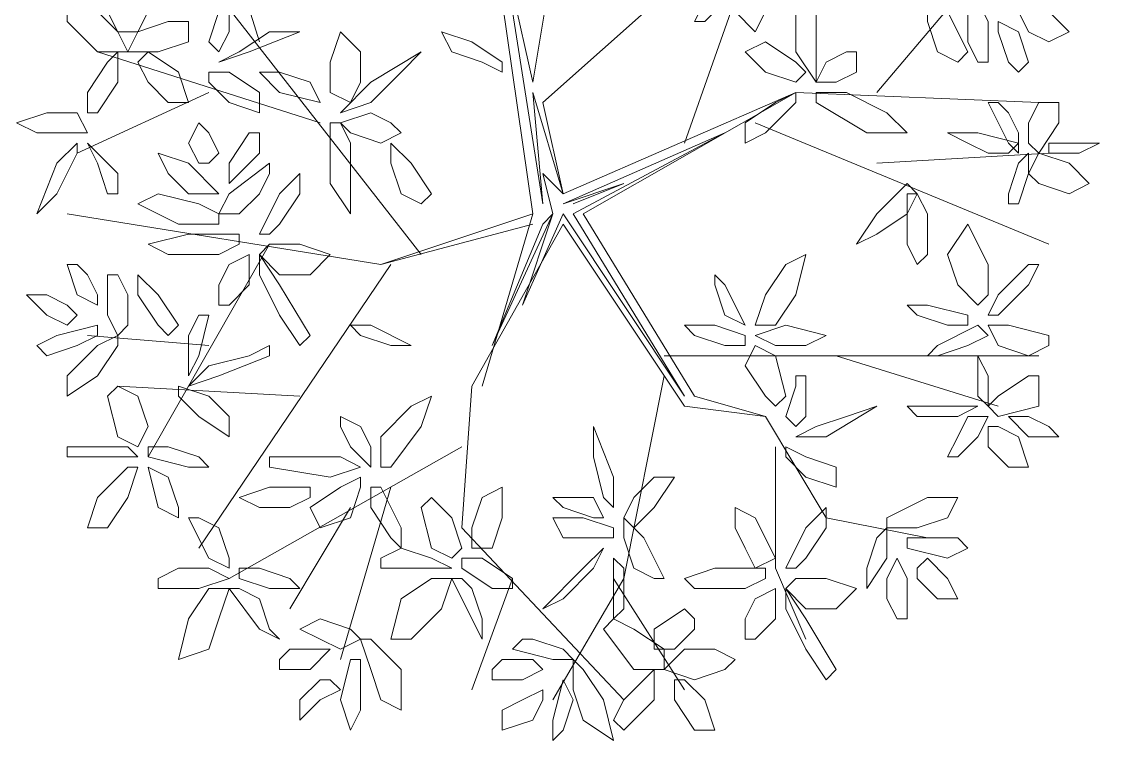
# Model space of a CAD drawing. Header units: millimetres. Extents: x 2576 to 2719, y 1757 to 1977.
# Drawn here: x 2662.505 to 2665.513, y 1818.175 to 1820.18 of the extents above; entities that cross this region are included whole.
import ezdxf

# ---------------------------------------------------------------- set-up
doc = ezdxf.new("R2010")
doc.units = ezdxf.units.MM
doc.layers.add('PDF_0', color=7, linetype='Continuous')

msp = doc.modelspace()

# ---------------------------------------------------------------- linework, layer by layer
at = {"layer": 'PDF_0', "lineweight": 9}
for points in [[(2663.8748, 1820.547), (2664.1007, 1821.0271), (2663.9313, 1820.0104), (2663.8748, 1820.2646)], [(2663.7901, 1819.1633), (2663.9313, 1819.6433), (2663.8466, 1820.2364), (2663.31, 1820.8012)], [(2664.3549, 1819.841), (2664.6937, 1820.8012)], [(2663.1688, 1820.1234), (2663.0276, 1820.5752)], [(2663.6206, 1819.5304), (2662.9146, 1820.434)], [(2664.4678, 1820.4058), (2663.9595, 1819.954), (2664.016, 1819.6998), (2664.6655, 1819.9822), (2664.0725, 1819.6433), (2664.3831, 1819.135), (2664.5808, 1819.0785)], [(2664.8914, 1819.9822), (2665.2021, 1820.3493)], [(2663.8748, 1820.2081), (2663.9595, 1819.6716), (2663.9313, 1819.9822), (2664.016, 1819.6998), (2663.9595, 1819.7563), (2663.9877, 1819.6433), (2663.9595, 1819.6151), (2663.8183, 1819.2762), (2663.9877, 1819.6433), (2663.903, 1819.3892), (2664.016, 1819.6433), (2664.3549, 1819.135), (2664.0442, 1819.6433), (2664.4678, 1819.8692), (2664.016, 1819.6716), (2664.1854, 1819.728), (2664.0442, 1819.6716)], [(2663.3382, 1819.8975), (2662.717, 1820.0952)], [(2663.0276, 1819.9822), (2662.6605, 1819.8128)], [(2664.6655, 1819.9822), (2665.3433, 1819.954)], [(2664.5525, 1819.8975), (2665.3715, 1819.5586)], [(2664.8914, 1819.7845), (2665.3715, 1819.8128)], [(2663.5077, 1819.5021), (2662.6322, 1819.6433)], [(2663.9313, 1819.6151), (2663.5077, 1819.5021), (2663.9313, 1819.6433)], [(2665.0326, 1818.7397), (2664.7502, 1818.7961), (2664.5808, 1819.0785), (2664.3549, 1819.1068), (2664.016, 1819.6151), (2663.7618, 1819.1633), (2663.7336, 1818.7679), (2664.1854, 1818.2878)], [(2663.197, 1819.5586), (2662.8582, 1818.9656)], [(2663.5359, 1819.5021), (2662.9994, 1818.7114)], [(2663.0276, 1819.2762), (2662.6887, 1819.3045)], [(2664.2984, 1819.248), (2665.3433, 1819.248)], [(2664.7785, 1819.248), (2665.2303, 1819.1068)], [(2664.2984, 1819.1915), (2664.1854, 1818.6267), (2663.9877, 1818.2878)], [(2663.2818, 1819.135), (2662.7734, 1819.1633)], [(2663.7336, 1818.9938), (2663.0841, 1818.6267)], [(2664.609, 1818.9938), (2664.609, 1818.6549), (2664.6937, 1818.4573)], [(2663.5359, 1818.8809), (2663.3947, 1818.4008)], [(2663.423, 1818.8244), (2663.2535, 1818.542)], [(2663.8748, 1818.6267), (2663.7618, 1818.3161)], [(2664.1572, 1818.6267), (2664.3549, 1818.3161)]]:
    msp.add_lwpolyline(points, dxfattribs=at)
for points in [[(2664.5808, 1820.2928), (2664.5808, 1820.2081), (2664.5525, 1820.1516), (2664.4961, 1820.2081), (2664.4961, 1820.3211), (2664.5243, 1820.3211)], [(2662.8582, 1820.2081), (2662.8299, 1820.1516), (2662.7734, 1820.1516), (2662.7452, 1820.2081), (2662.8299, 1820.2928), (2662.8582, 1820.2646)], [(2664.4961, 1820.2646), (2664.4678, 1820.2928), (2664.4113, 1820.2364), (2664.3831, 1820.1799), (2664.4113, 1820.1799), (2664.4678, 1820.2364)], [(2664.722, 1820.2081), (2664.722, 1820.0669), (2664.722, 1820.0104), (2664.6655, 1820.0952), (2664.6655, 1820.2646), (2664.6937, 1820.2646)], [(2663.0558, 1820.2081), (2663.0841, 1820.2364), (2663.0841, 1820.1516), (2663.0558, 1820.0952), (2663.0276, 1820.1234)], [(2665.0609, 1820.0952), (2665.0326, 1820.1799), (2665.0326, 1820.2364), (2665.0891, 1820.2081), (2665.1456, 1820.0952), (2665.1173, 1820.0669)], [(2665.1456, 1820.1234), (2665.1456, 1820.2081), (2665.1738, 1820.2364), (2665.2021, 1820.1799), (2665.2021, 1820.0669), (2665.1738, 1820.0669)], [(2662.717, 1820.2081), (2662.7734, 1820.1516), (2662.8017, 1820.0952), (2662.717, 1820.0952), (2662.6322, 1820.1799), (2662.6322, 1820.2081)], [(2665.2868, 1820.2081), (2665.315, 1820.2081), (2665.3715, 1820.2081), (2665.428, 1820.1516), (2665.3715, 1820.1234), (2665.315, 1820.1516)], [(2662.9711, 1820.1799), (2662.9711, 1820.1234), (2662.8864, 1820.0952), (2662.8017, 1820.0952), (2662.8299, 1820.1516), (2662.9146, 1820.1799)], [(2665.2585, 1820.0669), (2665.2303, 1820.1516), (2665.2303, 1820.1799), (2665.2868, 1820.1516), (2665.315, 1820.0669), (2665.2868, 1820.0387)], [(2663.197, 1820.1516), (2663.2818, 1820.1516), (2663.1406, 1820.0952), (2663.0558, 1820.0669), (2663.1123, 1820.0952)], [(2663.423, 1819.954), (2663.3665, 1819.9822), (2663.3665, 1820.0669), (2663.3947, 1820.1516), (2663.4512, 1820.0952), (2663.4512, 1820.0104)], [(2663.7901, 1820.0669), (2663.7054, 1820.0952), (2663.6771, 1820.1516), (2663.7618, 1820.1234), (2663.8466, 1820.0669), (2663.8466, 1820.0387)], [(2664.6937, 1820.0387), (2664.6655, 1820.0104), (2664.5808, 1820.0387), (2664.5243, 1820.0952), (2664.5808, 1820.1234), (2664.6655, 1820.0669)], [(2662.6887, 1819.9822), (2662.7452, 1820.0669), (2662.7734, 1820.0952), (2662.7734, 1820.0104), (2662.717, 1819.9257), (2662.6887, 1819.9257)], [(2662.8299, 1820.0669), (2662.8582, 1820.0952), (2662.9429, 1820.0387), (2662.9711, 1819.954), (2662.9146, 1819.954), (2662.8582, 1820.0104)], [(2663.5642, 1820.0387), (2663.6206, 1820.0952), (2663.4794, 1820.0104), (2663.3947, 1819.9257), (2663.4794, 1819.954)], [(2664.8349, 1820.0952), (2664.8067, 1820.0952), (2664.7502, 1820.0669), (2664.722, 1820.0104), (2664.7785, 1820.0104), (2664.8349, 1820.0387)], [(2663.0276, 1820.0387), (2663.0276, 1820.0104), (2663.0841, 1819.954), (2663.1688, 1819.9257), (2663.1688, 1819.9822), (2663.0841, 1820.0387)], [(2663.31, 1820.0104), (2663.3382, 1819.954), (2663.2253, 1819.9822), (2663.1688, 1820.0387), (2663.2253, 1820.0387)], [(2664.609, 1819.954), (2664.5243, 1819.8975), (2664.5243, 1819.841), (2664.5808, 1819.8692), (2664.6655, 1819.954), (2664.6655, 1819.9822)], [(2664.8067, 1819.9822), (2664.9197, 1819.9257), (2664.9761, 1819.8692), (2664.8632, 1819.8692), (2664.722, 1819.954), (2664.722, 1819.9822)], [(2665.2585, 1819.9257), (2665.2868, 1819.8692), (2665.2868, 1819.8128), (2665.2585, 1819.841), (2665.2021, 1819.954), (2665.2303, 1819.954)], [(2665.315, 1819.8975), (2665.3433, 1819.954), (2665.3997, 1819.954), (2665.3997, 1819.8975), (2665.3433, 1819.8128), (2665.315, 1819.841)], [(2662.6887, 1819.8692), (2662.6605, 1819.9257), (2662.5758, 1819.9257), (2662.491, 1819.8975), (2662.5475, 1819.8692), (2662.6322, 1819.8692)], [(2663.5642, 1819.8692), (2663.5359, 1819.8975), (2663.4794, 1819.9257), (2663.3947, 1819.8975), (2663.423, 1819.8692), (2663.5077, 1819.841)], [(2663.0276, 1819.7845), (2662.9994, 1819.7845), (2662.9711, 1819.841), (2662.9994, 1819.8975), (2663.0276, 1819.8692), (2663.0558, 1819.8128)], [(2663.423, 1819.841), (2663.423, 1819.6998), (2663.423, 1819.6433), (2663.3665, 1819.728), (2663.3665, 1819.8975), (2663.3947, 1819.8975)], [(2663.1688, 1819.8128), (2663.1123, 1819.7563), (2663.0841, 1819.728), (2663.0841, 1819.7845), (2663.1406, 1819.8692), (2663.1688, 1819.8692)], [(2665.2021, 1819.8128), (2665.1456, 1819.841), (2665.0891, 1819.8692), (2665.1738, 1819.8692), (2665.2868, 1819.841), (2665.2585, 1819.8128)], [(2662.604, 1819.6998), (2662.5475, 1819.6433), (2662.604, 1819.7845), (2662.6605, 1819.841), (2662.6605, 1819.8128)], [(2662.7734, 1819.7563), (2662.717, 1819.8128), (2662.6887, 1819.841), (2662.717, 1819.7845), (2662.7452, 1819.6998), (2662.7734, 1819.6998)], [(2663.5642, 1819.6998), (2663.5359, 1819.7845), (2663.5359, 1819.841), (2663.5924, 1819.7845), (2663.6489, 1819.6998), (2663.6206, 1819.6716)], [(2665.3715, 1819.841), (2665.3715, 1819.8128), (2665.4562, 1819.8128), (2665.5127, 1819.841), (2665.4844, 1819.841), (2665.3997, 1819.841)], [(2662.9711, 1819.6998), (2662.9146, 1819.7563), (2662.8864, 1819.8128), (2662.9711, 1819.7845), (2663.0558, 1819.6998), (2663.0276, 1819.6998)], [(2665.2585, 1819.6998), (2665.2868, 1819.7845), (2665.315, 1819.8128), (2665.315, 1819.7563), (2665.2868, 1819.6716), (2665.2585, 1819.6716)], [(2665.315, 1819.7563), (2665.3433, 1819.8128), (2665.428, 1819.7845), (2665.4844, 1819.728), (2665.428, 1819.6998), (2665.3433, 1819.728)], [(2663.1688, 1819.6998), (2663.1123, 1819.6433), (2663.0558, 1819.6433), (2663.0841, 1819.6998), (2663.197, 1819.7845), (2663.197, 1819.7563)], [(2663.2253, 1819.6151), (2663.2818, 1819.6998), (2663.2818, 1819.7563), (2663.2253, 1819.6998), (2663.1688, 1819.5868), (2663.197, 1819.5868)], [(2664.9761, 1819.6433), (2664.8914, 1819.5868), (2664.8349, 1819.5586), (2664.8914, 1819.6433), (2664.9761, 1819.728), (2665.0044, 1819.6998)], [(2663.0558, 1819.6433), (2663.0558, 1819.6151), (2662.9429, 1819.6151), (2662.8299, 1819.6716), (2662.8864, 1819.6998), (2662.9994, 1819.6716)], [(2665.0326, 1819.6433), (2665.0326, 1819.5304), (2665.0044, 1819.5021), (2664.9761, 1819.5586), (2664.9761, 1819.6998), (2665.0044, 1819.6998)], [(2665.1738, 1819.3892), (2665.2021, 1819.4174), (2665.2021, 1819.5021), (2665.1456, 1819.6151), (2665.0891, 1819.5304), (2665.1173, 1819.4457)], [(2663.0558, 1819.5304), (2662.9146, 1819.5304), (2662.8582, 1819.5586), (2662.9711, 1819.5868), (2663.1123, 1819.5868), (2663.1123, 1819.5586)], [(2663.1688, 1819.5304), (2663.197, 1819.5586), (2663.2818, 1819.5586), (2663.3665, 1819.5304), (2663.31, 1819.4739), (2663.2253, 1819.4739)], [(2663.0558, 1819.3892), (2663.0841, 1819.3892), (2663.1406, 1819.4457), (2663.1406, 1819.5304), (2663.0841, 1819.5021), (2663.0558, 1819.4457)], [(2663.2253, 1819.3609), (2663.1688, 1819.4739), (2663.1688, 1819.5304), (2663.2253, 1819.4457), (2663.31, 1819.3045), (2663.2818, 1819.2762)], [(2664.5525, 1819.3327), (2664.609, 1819.3327), (2664.6655, 1819.4174), (2664.6937, 1819.5304), (2664.6373, 1819.5021), (2664.5808, 1819.4174)], [(2662.6887, 1819.4739), (2662.717, 1819.4174), (2662.717, 1819.3892), (2662.6605, 1819.4174), (2662.6322, 1819.5021), (2662.6605, 1819.5021)], [(2665.315, 1819.4457), (2665.2303, 1819.3609), (2665.2021, 1819.3609), (2665.2303, 1819.4174), (2665.315, 1819.5021), (2665.3433, 1819.5021)], [(2662.8017, 1819.4174), (2662.8017, 1819.3327), (2662.7734, 1819.3045), (2662.7452, 1819.3609), (2662.7452, 1819.4739), (2662.7734, 1819.4739)], [(2662.8864, 1819.3327), (2662.8299, 1819.4174), (2662.8299, 1819.4739), (2662.8864, 1819.4174), (2662.9429, 1819.3327), (2662.9146, 1819.3045)], [(2664.4678, 1819.3609), (2664.5243, 1819.3327), (2664.4678, 1819.4457), (2664.4396, 1819.4739), (2664.4396, 1819.4457)], [(2662.6605, 1819.3609), (2662.6322, 1819.3327), (2662.5758, 1819.3609), (2662.5193, 1819.4174), (2662.5758, 1819.4174), (2662.6322, 1819.3892)], [(2665.0891, 1819.3327), (2665.0044, 1819.3609), (2664.9761, 1819.3892), (2665.0326, 1819.3892), (2665.1456, 1819.3609), (2665.1456, 1819.3327)], [(2662.9711, 1819.3045), (2662.9711, 1819.248), (2662.9711, 1819.1915), (2662.9994, 1819.248), (2663.0276, 1819.3609), (2662.9994, 1819.3609)], [(2662.6605, 1819.2762), (2662.5758, 1819.248), (2662.5475, 1819.2762), (2662.604, 1819.3045), (2662.717, 1819.3327), (2662.717, 1819.3045)], [(2663.5359, 1819.2762), (2663.5924, 1819.2762), (2663.4794, 1819.3327), (2663.423, 1819.3327), (2663.4512, 1819.3045)], [(2664.4678, 1819.2762), (2664.3831, 1819.3045), (2664.3549, 1819.3327), (2664.4396, 1819.3327), (2664.5243, 1819.3045), (2664.5243, 1819.2762)], [(2664.6937, 1819.2762), (2664.7502, 1819.3045), (2664.6373, 1819.3327), (2664.5525, 1819.3045), (2664.609, 1819.2762)], [(2665.1456, 1819.2762), (2665.0609, 1819.248), (2665.0326, 1819.248), (2665.0609, 1819.2762), (2665.1738, 1819.3327), (2665.2021, 1819.3045)], [(2665.315, 1819.248), (2665.2303, 1819.2762), (2665.2021, 1819.3327), (2665.2585, 1819.3327), (2665.3715, 1819.3045), (2665.3715, 1819.2762)], [(2662.7734, 1819.3045), (2662.7734, 1819.2762), (2662.717, 1819.1915), (2662.6322, 1819.135), (2662.6322, 1819.1915), (2662.717, 1819.2762)], [(2663.1406, 1819.248), (2663.0276, 1819.2197), (2662.9711, 1819.1633), (2663.0558, 1819.1915), (2663.197, 1819.248), (2663.197, 1819.2762)], [(2664.5808, 1819.135), (2664.5243, 1819.2197), (2664.5525, 1819.2762), (2664.609, 1819.248), (2664.6373, 1819.135), (2664.609, 1819.1068)], [(2665.2021, 1819.1915), (2665.1738, 1819.248), (2665.1738, 1819.135), (2665.2021, 1819.1068), (2665.2021, 1819.135)], [(2664.6655, 1819.1633), (2664.6373, 1819.0785), (2664.6655, 1819.0503), (2664.6937, 1819.0785), (2664.6937, 1819.1915), (2664.6655, 1819.1915)], [(2665.2303, 1819.135), (2665.315, 1819.1915), (2665.3433, 1819.1915), (2665.3433, 1819.1068), (2665.2303, 1819.0785), (2665.2021, 1819.1068)], [(2662.8299, 1819.135), (2662.8582, 1819.0503), (2662.8299, 1818.9938), (2662.7734, 1819.0221), (2662.7452, 1819.135), (2662.7734, 1819.1633)], [(2662.9429, 1819.1633), (2662.9429, 1819.135), (2662.9994, 1819.0785), (2663.0841, 1819.0221), (2663.0841, 1819.0785), (2663.0276, 1819.135)], [(2663.5077, 1819.0221), (2663.5924, 1819.1068), (2663.6489, 1819.135), (2663.6206, 1819.0503), (2663.5359, 1818.9373), (2663.5077, 1818.9373)], [(2664.8067, 1819.0785), (2664.8914, 1819.1068), (2664.7502, 1819.0221), (2664.6655, 1819.0221), (2664.722, 1819.0503)], [(2665.1173, 1819.0785), (2665.1738, 1819.1068), (2665.0326, 1819.1068), (2664.9761, 1819.1068), (2665.0044, 1819.0785)], [(2663.3947, 1819.0785), (2663.3947, 1819.0503), (2663.423, 1818.9938), (2663.4794, 1818.9373), (2663.4794, 1818.9938), (2663.4512, 1819.0503)], [(2665.1173, 1819.0221), (2665.1456, 1819.0785), (2665.2021, 1819.0785), (2665.1738, 1819.0221), (2665.1173, 1818.9656), (2665.0891, 1818.9656)], [(2665.2585, 1819.0785), (2665.315, 1819.0221), (2665.3997, 1819.0221), (2665.3715, 1819.0503), (2665.315, 1819.0785)], [(2664.1007, 1818.9656), (2664.1007, 1819.0503), (2664.1572, 1818.9091), (2664.1572, 1818.8244), (2664.1289, 1818.8526)], [(2665.2021, 1819.0503), (2665.2303, 1819.0503), (2665.2868, 1819.0221), (2665.315, 1818.9373), (2665.2585, 1818.9373), (2665.2021, 1818.9938)], [(2662.6887, 1818.9938), (2662.8017, 1818.9938), (2662.8299, 1818.9656), (2662.7734, 1818.9656), (2662.6322, 1818.9656), (2662.6322, 1818.9938)], [(2662.9146, 1818.9938), (2662.9994, 1818.9656), (2663.0276, 1818.9373), (2662.9711, 1818.9373), (2662.8582, 1818.9656), (2662.8582, 1818.9938)], [(2664.6373, 1818.9938), (2664.6373, 1818.9656), (2664.6937, 1818.9091), (2664.7785, 1818.8809), (2664.7785, 1818.9373), (2664.6937, 1818.9656)], [(2663.2818, 1818.9656), (2663.3947, 1818.9656), (2663.4512, 1818.9373), (2663.3665, 1818.9091), (2663.197, 1818.9373), (2663.197, 1818.9656)], [(2662.8299, 1818.9373), (2662.8017, 1818.9373), (2662.717, 1818.8526), (2662.6887, 1818.7679), (2662.7452, 1818.7679), (2662.8017, 1818.8526)], [(2662.9146, 1818.9091), (2662.8582, 1818.9373), (2662.8864, 1818.8244), (2662.9429, 1818.7961), (2662.9429, 1818.8244)], [(2663.4512, 1818.9091), (2663.4512, 1818.8809), (2663.423, 1818.7961), (2663.3382, 1818.7679), (2663.31, 1818.8244), (2663.3947, 1818.8809)], [(2664.1854, 1818.7961), (2664.2137, 1818.7679), (2664.2701, 1818.8244), (2664.3266, 1818.9091), (2664.2701, 1818.9091), (2664.2137, 1818.8526)], [(2663.2535, 1818.8244), (2663.1688, 1818.8244), (2663.1123, 1818.8526), (2663.197, 1818.8809), (2663.31, 1818.8809), (2663.31, 1818.8526)], [(2663.4794, 1818.8244), (2663.5359, 1818.7397), (2663.5642, 1818.7114), (2663.5642, 1818.7679), (2663.5077, 1818.8809), (2663.4794, 1818.8809)], [(2663.7618, 1818.7679), (2663.7901, 1818.8526), (2663.8466, 1818.8809), (2663.8466, 1818.7961), (2663.8183, 1818.7114), (2663.7618, 1818.7114)], [(2663.7054, 1818.7961), (2663.7336, 1818.7114), (2663.7054, 1818.6832), (2663.6489, 1818.7114), (2663.6206, 1818.8244), (2663.6489, 1818.8526)], [(2664.016, 1818.8244), (2663.9877, 1818.8526), (2664.1007, 1818.8526), (2664.1289, 1818.7961), (2664.1007, 1818.7961)], [(2664.9197, 1818.7679), (2664.9197, 1818.7961), (2665.0326, 1818.8526), (2665.1173, 1818.8526), (2665.0891, 1818.7961), (2665.0044, 1818.7679)], [(2664.5243, 1818.7114), (2664.4961, 1818.7679), (2664.4961, 1818.8244), (2664.5525, 1818.7961), (2664.609, 1818.6832), (2664.5525, 1818.6549)], [(2664.6937, 1818.6832), (2664.7502, 1818.7679), (2664.7502, 1818.8244), (2664.6937, 1818.7679), (2664.6373, 1818.6549), (2664.6655, 1818.6549)], [(2663.0558, 1818.7679), (2663.0841, 1818.6832), (2663.0841, 1818.6549), (2663.0276, 1818.6832), (2662.9711, 1818.7961), (2662.9994, 1818.7961)], [(2664.1572, 1818.7397), (2664.1572, 1818.7679), (2664.0725, 1818.7961), (2663.9877, 1818.7961), (2664.016, 1818.7397), (2664.1007, 1818.7397)], [(2664.2137, 1818.6549), (2664.1854, 1818.7397), (2664.1854, 1818.7961), (2664.2419, 1818.7397), (2664.2984, 1818.6267), (2664.2701, 1818.6267)], [(2664.8632, 1818.6549), (2664.8632, 1818.5985), (2664.9197, 1818.6832), (2664.9197, 1818.7679), (2664.8914, 1818.7397)], [(2665.0326, 1818.7397), (2665.1173, 1818.7397), (2665.1456, 1818.7114), (2665.0891, 1818.6832), (2664.9761, 1818.7114), (2664.9761, 1818.7397)], [(2663.5642, 1818.7114), (2663.6489, 1818.6832), (2663.7054, 1818.6549), (2663.6206, 1818.6549), (2663.5077, 1818.6549), (2663.5077, 1818.6832)], [(2664.016, 1818.5702), (2663.9595, 1818.542), (2664.0725, 1818.6549), (2664.1289, 1818.7114), (2664.1007, 1818.6549)], [(2663.7901, 1818.6832), (2663.8748, 1818.6267), (2663.8748, 1818.5985), (2663.8183, 1818.5985), (2663.7336, 1818.6549), (2663.7336, 1818.6832)], [(2664.1854, 1818.5702), (2664.1854, 1818.6549), (2664.1572, 1818.6832), (2664.1572, 1818.6267), (2664.1572, 1818.5137), (2664.1854, 1818.542)], [(2664.9197, 1818.5702), (2664.9197, 1818.6267), (2664.9479, 1818.6832), (2664.9761, 1818.6267), (2664.9761, 1818.5137), (2664.9479, 1818.5137)], [(2665.0044, 1818.6549), (2665.0326, 1818.6832), (2665.0891, 1818.6267), (2665.1173, 1818.5702), (2665.0609, 1818.5702), (2665.0044, 1818.6267)], [(2662.9429, 1818.6549), (2663.0276, 1818.6549), (2663.0841, 1818.6267), (2662.9994, 1818.5985), (2662.8864, 1818.5985), (2662.8864, 1818.6267)], [(2663.1688, 1818.6549), (2663.2535, 1818.6267), (2663.2818, 1818.5985), (2663.197, 1818.5985), (2663.1123, 1818.6267), (2663.1123, 1818.6549)], [(2664.5243, 1818.5985), (2664.3831, 1818.5985), (2664.3549, 1818.6267), (2664.4396, 1818.6549), (2664.5808, 1818.6549), (2664.5808, 1818.6267)], [(2663.7054, 1818.6267), (2663.6489, 1818.6267), (2663.5642, 1818.5702), (2663.5359, 1818.4573), (2663.5924, 1818.4573), (2663.6771, 1818.542)], [(2663.7618, 1818.5985), (2663.7901, 1818.5137), (2663.7901, 1818.4573), (2663.7618, 1818.5137), (2663.7054, 1818.6267), (2663.7336, 1818.6267)], [(2664.6373, 1818.5985), (2664.6655, 1818.6267), (2664.7502, 1818.6267), (2664.8349, 1818.5985), (2664.7785, 1818.542), (2664.6937, 1818.542)], [(2663.0841, 1818.5985), (2663.0276, 1818.5985), (2662.9711, 1818.5137), (2662.9429, 1818.4008), (2663.0276, 1818.429), (2663.0558, 1818.5137)], [(2663.1688, 1818.5702), (2663.197, 1818.4855), (2663.2253, 1818.4573), (2663.1688, 1818.4855), (2663.0841, 1818.5985), (2663.1123, 1818.5985)], [(2664.5243, 1818.4573), (2664.5525, 1818.4573), (2664.609, 1818.5137), (2664.609, 1818.5985), (2664.5525, 1818.5702), (2664.5243, 1818.5137)], [(2664.6937, 1818.429), (2664.6373, 1818.542), (2664.6373, 1818.5985), (2664.6937, 1818.5137), (2664.7785, 1818.3725), (2664.7502, 1818.3443)], [(2664.3831, 1818.4855), (2664.3266, 1818.429), (2664.2701, 1818.429), (2664.2701, 1818.4855), (2664.3549, 1818.542), (2664.3831, 1818.5137)], [(2663.3382, 1818.5137), (2663.2818, 1818.4855), (2663.3947, 1818.429), (2663.4512, 1818.4573), (2663.423, 1818.4855)], [(2664.2137, 1818.4855), (2664.2984, 1818.429), (2664.2984, 1818.3725), (2664.2137, 1818.3725), (2664.1289, 1818.4855), (2664.1572, 1818.5137)], [(2663.4512, 1818.4573), (2663.4794, 1818.4573), (2663.5642, 1818.3725), (2663.5642, 1818.2596), (2663.5077, 1818.2878), (2663.4794, 1818.3725)], [(2663.9313, 1818.4573), (2664.016, 1818.429), (2664.0442, 1818.4008), (2663.9877, 1818.4008), (2663.8748, 1818.429), (2663.903, 1818.4573)], [(2663.2535, 1818.429), (2663.3382, 1818.429), (2663.3665, 1818.429), (2663.31, 1818.3725), (2663.2253, 1818.3725), (2663.2253, 1818.4008)], [(2664.4961, 1818.4008), (2664.4678, 1818.3725), (2664.3831, 1818.3443), (2664.2984, 1818.3725), (2664.3549, 1818.429), (2664.4396, 1818.429)], [(2663.4512, 1818.3443), (2663.4512, 1818.2596), (2663.423, 1818.2031), (2663.3947, 1818.2878), (2663.423, 1818.4008), (2663.4512, 1818.4008)], [(2663.8466, 1818.4008), (2663.9313, 1818.4008), (2663.9595, 1818.3725), (2663.903, 1818.3443), (2663.8183, 1818.3443), (2663.8183, 1818.3725)], [(2664.0442, 1818.4008), (2664.0725, 1818.3725), (2664.1289, 1818.2878), (2664.1572, 1818.1749), (2664.0725, 1818.2313), (2664.0442, 1818.3161)], [(2664.1854, 1818.2878), (2664.2419, 1818.3443), (2664.2701, 1818.3725), (2664.2701, 1818.2878), (2664.1854, 1818.2031), (2664.1572, 1818.2313)], [(2663.3665, 1818.3443), (2663.3947, 1818.3161), (2663.3382, 1818.2878), (2663.2818, 1818.2313), (2663.2818, 1818.2878), (2663.3382, 1818.3443)], [(2664.0442, 1818.2878), (2664.016, 1818.3443), (2663.9877, 1818.2313), (2663.9877, 1818.1749), (2664.016, 1818.2031)], [(2664.3266, 1818.3443), (2664.3549, 1818.3443), (2664.4113, 1818.2878), (2664.4396, 1818.2031), (2664.3831, 1818.2031), (2664.3266, 1818.2878)], [(2663.9595, 1818.3161), (2663.9595, 1818.2878), (2663.9313, 1818.2313), (2663.8466, 1818.2031), (2663.8466, 1818.2596), (2663.903, 1818.2878)]]:
    msp.add_lwpolyline(points, close=True, dxfattribs=at)

doc.saveas('drawing.dxf')
